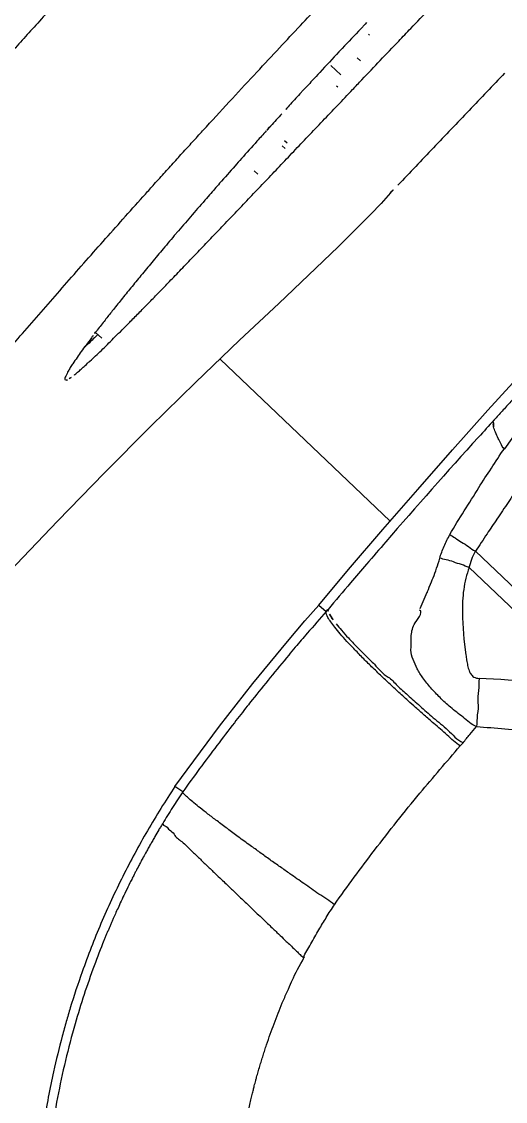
# Model space of a CAD drawing. Header units: millimetres. Extents: x 1145859089 to 1147511753, y -1047484727 to -1047247487.
# Drawn here: x 1147322750.5 to 1147322802.7, y -1047436890.4 to -1047436773.9 of the extents above; entities that cross this region are included whole.
import ezdxf
from ezdxf.xclip import XClip

# ---------------------------------------------------------------- set-up
doc = ezdxf.new("R2010")
doc.units = ezdxf.units.MM
doc.header["$LTSCALE"] = 100
doc.header["$MEASUREMENT"] = 0
doc.header["$XCLIPFRAME"] = 2
doc.layers.get('0').update_dxf_attribs({"linetype": 'CONTINUOUS'})
doc.layers.add('XREF', color=135, linetype='CONTINUOUS')
doc.layers.add('단지배치도$0$W240910', color=135, linetype='CONTINUOUS')

# ---------------------------------------------------------------- blocks, each defined once
blk = doc.blocks.new('단지배치도$0$zw$9902')
at = {"layer": '단지배치도$0$W240910', "linetype": 'ByBlock', "ltscale": 20}
for p, q in [((62515.52, -65404.93), (62515.06, -65405.42)), ((62515.68, -65404.76), (62515.52, -65404.93)), ((62516.02, -65406.11), (62515.91, -65405.99)), ((62513.06, -65407.54), (62512.71, -65407.91)), ((62515.02, -65408.88), (62514.66, -65408.54)), ((62511.84, -65409.37), (62512.92, -65410.4)), ((62510.43, -65410.35), (62510.24, -65410.56)), ((62510.63, -65410.13), (62510.43, -65410.35)), ((62508.89, -65412.02), (62508.49, -65412.45)), ((62509.13, -65411.75), (62508.89, -65412.02)), ((62512.58, -65411.73), (62512.45, -65411.6)), ((62507.34, -65413.71), (62507.22, -65413.84)), ((62506.91, -65418.35), (62506.58, -65418.04)), ((62507.1, -65417.77), (62506.83, -65417.52)), ((62503.95, -65421.1), (62503.57, -65420.74)), ((62498.4, -65423.72), (62498.23, -65423.92)), ((62498.74, -65423.33), (62498.4, -65423.72)), ((62518.26, -65423.12), (62517.26, -65424.27)), ((62517.26, -65424.27), (62516.1, -65425.45)), ((62516.1, -65425.45), (62514.94, -65426.63)), ((62495.13, -65427.51), (62495.11, -65427.53)), ((62514.94, -65426.63), (62513.78, -65427.79)), ((62513.78, -65427.79), (62512.62, -65428.95)), ((62512.62, -65428.95), (62506.22, -65435.06)), ((62506.22, -65435.06), (62501.98, -65439.02)), ((62487.1, -65438.8), (62486.43, -65438.17)), ((62486.68, -65438.4), (62486.55, -65438.52)), ((62501.98, -65439.02), (62497.24, -65443.56)), ((62499.87, -65441.04), (62518.22, -65458.54)), ((62499.87, -65441.04), (62518.22, -65458.54)), ((62528.79, -65446.57), (62532.63, -65442.34)), ((62497.24, -65443.56), (62492.38, -65448.32)), ((62533.98, -65445.91), (62530.56, -65450.73)), ((62524.98, -65450.82), (62528.79, -65446.57)), ((62492.38, -65448.32), (62487.4, -65453.3)), ((62521.21, -65455.11), (62524.98, -65450.82)), ((62487.4, -65453.3), (62482.32, -65458.52)), ((62517.46, -65459.41), (62521.21, -65455.11)), ((62482.32, -65458.52), (62477.14, -65463.95)), ((62513.75, -65463.75), (62517.46, -65459.41)), ((62527.44, -65461.77), (62544.45, -65477.99)), ((62540.35, -65476.48), (62526.77, -65463.53)), ((62510.52, -65467.57), (62513.75, -65463.75)), ((62521.47, -65467.94), (62522.22, -65466.19)), ((62526.05, -65467.15), (62526.03, -65468.97)), ((62509.03, -65469.28), (62510.52, -65467.57)), ((62510.52, -65467.57), (62510.52, -65467.57)), ((62510.52, -65467.57), (62511.33, -65468.26)), ((62511.33, -65468.26), (62511.52, -65468.04)), ((62507.14, -65471.51), (62509.03, -65469.28)), ((62526.03, -65468.97), (62526.2, -65471.26)), ((62505.27, -65473.77), (62507.14, -65471.51)), ((62526.2, -65471.26), (62526.4, -65472.95)), ((62503.42, -65476.04), (62505.27, -65473.77)), ((62501.61, -65478.33), (62503.42, -65476.04)), ((62499.81, -65480.65), (62501.61, -65478.33)), ((62495.01, -65487.15), (62499.81, -65480.65)), ((62525.79, -65482.77), (62526.1, -65482.42)), ((62495.84, -65487.73), (62495.01, -65487.15))]:
    blk.add_line(p, q, dxfattribs=at)
at = {"layer": '단지배치도$0$W240910'}
for radius in [11431.38, 11931.38]:
    blk.add_arc((57394.29, -57699.4), radius, 251.62775, 321.418131, dxfattribs=at)
at = {"layer": '단지배치도$0$W240910', "linetype": 'ByBlock', "ltscale": 20}
for centre, radius, start, end in [((62981.56, -65847.63), 642.78, 136.53148, 136.79068), ((62973.92, -65840.46), 632.31, 136.83644, 137.11182), ((62966.78, -65833.84), 622.57, 137.16541, 137.31466), ((62958.15, -65825.89), 610.84, 137.4026, 137.56232), ((62946.33, -65815.11), 594.84, 137.67614, 137.84709), ((62935.06, -65804.92), 579.65, 137.91771, 138.06478), ((62924.71, -65795.63), 565.74, 138.0644, 138.3191), ((62293.63, -65204.88), 313.19, 315.8266, 316.042), ((62582.07, -65511.3), 120.4, 142.5926, 142.7887), ((62483.26, -65443.19), 0.144, 218.5234, 223.1724), ((62479.9, -65437.39), 6.84, 307.8614, 308.0218), ((63066.37, -65936.79), 726.34, 137.66384, 137.86131), ((63070.31, -65940.34), 731.65, 137.8619, 139.04256), ((63073.03, -65942.72), 735.26, 139.04188, 139.29079), ((63073.17, -65942.84), 735.45, 139.29087, 139.49734), ((63073.84, -65943.41), 736.32, 139.49736, 139.78966), ((62514.34, -65726.12), 251, 84.0521, 86.9192), ((62569.71, -65537.23), 89.91, 163.0571, 164.0213), ((62570.97, -65537.59), 91.22, 164.0214, 165.0566)]:
    blk.add_arc(centre, radius, start, end, dxfattribs=at)
for points, start_tangent, end_tangent in [([(62471.67, -65446.31), (62475.4, -65441.93), (62479.29, -65437.43), (62483.33, -65432.8), (62487.52, -65428.05), (62491.81, -65423.25), (62492.77, -65422.18), (62493.95, -65420.88), (62495.09, -65419.61), (62496.22, -65418.37), (62497.32, -65417.17), (62498.4, -65415.99), (62501.21, -65412.93), (62503.85, -65410.09), (62506.29, -65407.47), (62508.55, -65405.07), (62510.61, -65402.89), (62512.1, -65401.32), (62513.46, -65399.89), (62514.72, -65398.58), (62516.03, -65397.21), (62517.47, -65395.72), (62519.48, -65393.64), (62521.69, -65391.37), (62524.12, -65388.9), (62526.75, -65386.23), (62529.59, -65383.37), (62532.96, -65380.01), (62536.59, -65376.42), (62537.34, -65375.68), (62538.02, -65375.02), (62538.69, -65374.36), (62539.36, -65373.71), (62540.03, -65373.05), (62544.21, -65369), (62548.34, -65365.05), (62552.34, -65361.25), (62556.22, -65357.61), (62559.97, -65354.13)], (0.647001, 0.762489), (0.733913, 0.679244)), ([(62487.14, -65376.62), (62477.79, -65386.44), (62466.34, -65398.51), (62454.92, -65410.59), (62443.66, -65422.54)], (-0.690044, -0.723768), (-0.684606, -0.728914)), ([(62499.5, -65384.15), (62495.56, -65388.27), (62495.12, -65388.74), (62494.68, -65389.2), (62494.24, -65389.67), (62493.8, -65390.13), (62493.22, -65390.75), (62492.57, -65391.44), (62491.69, -65392.37), (62490.84, -65393.28), (62489.84, -65394.35), (62488.7, -65395.58), (62488.01, -65396.31), (62487.65, -65396.7), (62487.29, -65397.09), (62486.92, -65397.49), (62486.55, -65397.89), (62486.18, -65398.29), (62485.8, -65398.69), (62482.77, -65401.99), (62479.6, -65405.45), (62478.88, -65406.25), (62478.15, -65407.06), (62477.41, -65407.87), (62476.62, -65408.74), (62475.59, -65409.89), (62474.6, -65410.99), (62473.66, -65412.04), (62471.74, -65414.19), (62470.05, -65416.08), (62468.6, -65417.72), (62467.38, -65419.11), (62466.69, -65419.89), (62466.11, -65420.56), (62465.62, -65421.12), (62465.01, -65421.81), (62464.21, -65422.73), (62463.2, -65423.89), (62462.21, -65425.03), (62461.08, -65426.34), (62459.92, -65427.69), (62458.94, -65428.82), (62457.43, -65430.59), (62456.1, -65432.15), (62454.94, -65433.51)], (-0.70102, -0.713142), (-0.644611, -0.764511)), ([(62485.83, -65441.28), (62486.44, -65440.7), (62487.06, -65440.11), (62487.71, -65439.48), (62488.39, -65438.8), (62489.11, -65438.09), (62489.86, -65437.34), (62490.22, -65436.97), (62491.22, -65435.96), (62492.25, -65434.91), (62493.32, -65433.81), (62494.42, -65432.67), (62495.03, -65432.04), (62496.33, -65430.69), (62497.67, -65429.3), (62499.04, -65427.87), (62500.43, -65426.41), (62501.86, -65424.92), (62503.31, -65423.39), (62504.79, -65421.84), (62506.29, -65420.26), (62507.82, -65418.65), (62509.38, -65417.02), (62510.96, -65415.36), (62512.56, -65413.68), (62514.18, -65411.98), (62515.19, -65410.91), (62517.17, -65408.83), (62519.17, -65406.74), (62520.46, -65405.38), (62522.48, -65403.27), (62524.48, -65401.17), (62526.46, -65399.1), (62528.41, -65397.05), (62530.34, -65395.03), (62530.74, -65394.61), (62532.56, -65392.72), (62534.33, -65390.86), (62536.06, -65389.05), (62537.73, -65387.29), (62539.36, -65385.58), (62540.93, -65383.92), (62541.04, -65383.8)], (0.733267, 0.679941), (0.687625, 0.726066)), ([(62530.59, -65410.21), (62526.75, -65414.24), (62522.9, -65418.27), (62519.08, -65422.28)], (-0.689814, -0.723986), (-0.690261, -0.72356)), ([(62507.22, -65413.84), (62506.53, -65414.59)], (-0.674565, -0.738215), (-0.673317, -0.739354)), ([(62505.34, -65415.91), (62504.95, -65416.34), (62504.85, -65416.44)], (-0.671108, -0.741359), (-0.670194, -0.742186)), ([(62502.18, -65419.42), (62501.49, -65420.21), (62499.83, -65422.08), (62498.74, -65423.33)], (-0.66497, -0.74687), (-0.657595, -0.753371)), ([(62498.23, -65423.92), (62496.68, -65425.7), (62495.19, -65427.44), (62495.11, -65427.53)], (-0.656419, -0.754397), (-0.648584, -0.761143)), ([(62495.11, -65427.53), (62493.74, -65429.15), (62492.5, -65430.62), (62491.34, -65432.03), (62490.24, -65433.37), (62489.21, -65434.64), (62488.24, -65435.85), (62487.46, -65436.84), (62486.61, -65437.93), (62486.43, -65438.17)], (-0.648584, -0.761143), (-0.607458, -0.794352)), ([(62544.84, -65431.2), (62544.2, -65431.87), (62543.33, -65432.77), (62542.24, -65433.91), (62540.93, -65435.28), (62539.85, -65436.41), (62539, -65437.31), (62538.2, -65438.16), (62537.31, -65439.1), (62536.67, -65439.79), (62536.05, -65440.46), (62535.32, -65441.24), (62534.48, -65442.14), (62533.27, -65443.44), (62532.24, -65444.57), (62531.26, -65445.63), (62530.33, -65446.65), (62529.45, -65447.61)], (-0.695134, -0.71888), (-0.673495, -0.739191)), ([(62486.18, -65438.49), (62485.98, -65438.76), (62485.41, -65439.53), (62484.89, -65440.23), (62484.44, -65440.87), (62483.99, -65441.54), (62483.71, -65441.97), (62483.49, -65442.34), (62483.21, -65442.88), (62483.15, -65443.28)], (-0.604735, -0.796427), (0.723717, -0.690097)), ([(62486.55, -65438.52), (62486.07, -65438.99), (62485.4, -65439.63), (62485.18, -65439.83)], (-0.71503, -0.699094), (-0.727475, -0.686134)), ([(62484.11, -65442.78), (62484.49, -65442.47), (62484.89, -65442.12), (62485.33, -65441.73), (62485.8, -65441.3), (62485.83, -65441.28)], (0.787785, 0.615951), (0.733267, 0.679941)), ([(62483.16, -65443.29), (62483.27, -65443.33)], (0.68469, -0.728834), (0.991941, 0.1267)), ([(62483.27, -65443.33), (62483.6, -65443.15)], (0.991941, 0.1267), (0.814391, 0.580316)), ([(62483.6, -65443.15), (62484.09, -65442.79)], (0.814391, 0.580316), (0.789505, 0.613744)), ([(62536.84, -65448.06), (62535.72, -65449.62), (62534.55, -65451.27), (62533.34, -65453.02), (62532.08, -65454.85), (62530.97, -65456.5), (62529.76, -65458.3), (62528.69, -65459.89), (62527.44, -65461.77)], (-0.582001, -0.813188), (-0.556486, -0.830857)), ([(62529.4, -65448.35), (62529.36, -65447.94), (62529.52, -65447.82)], (-0.206585, 0.978429), (0.943865, 0.330333)), ([(62529.89, -65449.6), (62529.59, -65448.94), (62529.4, -65448.35)], (-0.460087, 0.887874), (-0.212182, 0.97723)), ([(62530.56, -65450.73), (62530.19, -65450.14), (62529.89, -65449.6)], (-0.829022, 0.559216), (-0.453733, 0.891138)), ([(62527.8, -65454.91), (62529.16, -65452.82), (62530.56, -65450.73)], (0.517299, 0.855805), (0.602644, 0.79801)), ([(62524.69, -65459.97), (62526.23, -65457.41), (62527.8, -65454.91)], (0.485055, 0.874484), (0.517299, 0.855805)), ([(62523.58, -65462.53), (62524.05, -65461.23), (62524.69, -65459.97)], (0.289351, 0.957223), (0.478722, 0.877967)), ([(62524.68, -65459.97), (62525.26, -65460.34), (62525.94, -65460.78), (62526.68, -65461.26), (62527.44, -65461.77)], (0.842049, -0.539402), (0.912181, -0.409787)), ([(62522.87, -65464.63), (62523.24, -65463.61), (62523.58, -65462.53)], (0.41133, 0.911487), (0.167723, 0.985834)), ([(62525.08, -65462.93), (62524.29, -65462.7), (62523.58, -65462.53)], (-0.917081, 0.3987), (-0.979134, 0.203214)), ([(62526.77, -65463.53), (62527.04, -65462.63), (62527.44, -65461.77)], (0.327794, 0.944749), (0.378196, 0.925726)), ([(62526.77, -65463.53), (62525.92, -65463.21), (62525.08, -65462.93)], (-0.928844, 0.370471), (-0.917081, 0.3987)), ([(62526.77, -65463.53), (62526.4, -65464.69), (62526.17, -65465.9), (62526.05, -65467.15)], (-0.371344, -0.928495), (-0.053517, -0.998567)), ([(62522.22, -65466.19), (62522.45, -65465.66), (62522.87, -65464.63)], (-0.192044, -0.981386), (0.41133, 0.911487)), ([(62511.33, -65468.26), (62509.29, -65470.61), (62507.99, -65472.13), (62507.28, -65472.98), (62503.34, -65477.81)], (-0.660999, -0.750387), (-0.622243, -0.782824)), ([(62525.79, -65482.77), (62524.39, -65481.59), (62522.94, -65480.34), (62521.91, -65479.44), (62520.98, -65478.62), (62520.17, -65477.9), (62519.59, -65477.37), (62519.03, -65476.86), (62518.49, -65476.36), (62517.98, -65475.88), (62517.48, -65475.42), (62516.36, -65474.34), (62515.38, -65473.38), (62514.89, -65472.87), (62514.42, -65472.39), (62513.98, -65471.93), (62513.57, -65471.49), (62512.85, -65470.68), (62512.26, -65469.97), (62511.82, -65469.39), (62511.51, -65468.9), (62511.33, -65468.26)], (-0.85685, 0.515566), (0.337491, 0.941329)), ([(62511.52, -65468.04), (62511.68, -65468.56)], (-0.322003, -0.946739), (0.492124, -0.870525)), ([(62520.83, -65469.67), (62521.4, -65468.13)], (0.472457, 0.881354), (-0.924897, 0.380217)), ([(62511.68, -65468.56), (62511.96, -65469.01), (62512.39, -65469.59)], (0.480052, -0.87724), (0.620165, -0.784471)), ([(62512.39, -65469.59), (62512.98, -65470.29), (62513.72, -65471.12)], (0.623593, -0.781749), (0.68044, -0.732804)), ([(62520.48, -65472.43), (62520.5, -65471.05), (62520.83, -65469.67)], (0.035696, 0.999363), (0.472457, 0.881354)), ([(62513.72, -65471.12), (62514.61, -65472.05), (62515.63, -65473.07)], (0.68044, -0.732804), (0.711371, -0.702817)), ([(62527.56, -65480.69), (62526.1, -65479.67), (62524.75, -65478.6), (62523.62, -65477.56), (62522.62, -65476.51), (62521.77, -65475.44), (62521.15, -65474.45), (62520.71, -65473.46), (62520.48, -65472.43)], (-0.925785, 0.378051), (0.035696, 0.999363)), ([(62526.4, -65472.95), (62526.49, -65473.5), (62526.6, -65474.09), (62526.76, -65474.67), (62526.93, -65475), (62527.27, -65475.34), (62527.83, -65475.49)], (0.150773, -0.988568), (0.997987, -0.063419)), ([(62515.63, -65473.07), (62516.53, -65473.96), (62518.01, -65475.35)], (0.711371, -0.702817), (0.873058, -0.487617)), ([(62518.01, -65475.35), (62518.99, -65476.25), (62520.13, -65477.29), (62521.44, -65478.45), (62522.89, -65479.72), (62524.46, -65481.05), (62526.1, -65482.42)], (0.873058, -0.487617), (0.908304, -0.418311)), ([(62527.83, -65475.49), (62527.77, -65476.78), (62527.71, -65478.09)], (-0.043948, -0.999034), (0.180392, -0.983595)), ([(62503.34, -65477.81), (62502.8, -65478.49), (62501.42, -65480.26), (62499.53, -65482.73), (62495.84, -65487.73)], (-0.622835, -0.782353), (-0.582569, -0.812781)), ([(62527.71, -65478.09), (62527.64, -65479.4), (62527.56, -65480.69)], (0.180392, -0.983595), (-0.121053, -0.992646)), ([(62526.1, -65482.42), (62526.83, -65481.55), (62527.56, -65480.69)], (0.633249, 0.773948), (0.643903, 0.765107)), ([(62527.56, -65480.69), (62533.68, -65481.2), (62539.8, -65481.86)], (0.998063, -0.062204), (0.992302, -0.123842)), ([(62512.22, -65499.89), (62516.55, -65494.02), (62521.44, -65487.87), (62525.79, -65482.77)], (0.574028, 0.818835), (0.649535, 0.760332)), ([(62495.01, -65487.15), (62492.04, -65491.91), (62489.38, -65496.84), (62487.02, -65501.92), (62484.99, -65507.14), (62483.7, -65511.03)], (-0.555624, -0.831434), (-0.291413, -0.956597)), ([(62495.84, -65487.73), (62495.29, -65488.57), (62494.74, -65489.42), (62493.68, -65491.12)], (-0.555754, -0.831347), (-0.51828, -0.855211)), ([(62497.05, -65488.9), (62496.54, -65488.47), (62496.16, -65488.12), (62495.84, -65487.73)], (-0.779196, 0.62678), (-0.102953, 0.994686)), ([(62512.22, -65499.89), (62510.54, -65498.74), (62508.93, -65497.62), (62507.42, -65496.56), (62506.37, -65495.82), (62505.27, -65495.05), (62504.18, -65494.26), (62503.14, -65493.51), (62501.84, -65492.57), (62500.66, -65491.69), (62499.55, -65490.86), (62498.57, -65490.11), (62497.73, -65489.46), (62497.05, -65488.9)], (-0.795115, 0.606459), (-0.779196, 0.62678)), ([(62493.68, -65491.12), (62493.49, -65491.44), (62493.26, -65491.82), (62492.84, -65492.54), (62492.6, -65492.96), (62492.36, -65493.38), (62492.13, -65493.78), (62491.92, -65494.17), (62491.59, -65494.76), (62491.35, -65495.21), (62491.11, -65495.67), (62490.77, -65496.31), (62490.6, -65496.64), (62490.4, -65497.04), (62490.15, -65497.53), (62489.68, -65498.49), (62489.29, -65499.3), (62488.93, -65500.09), (62488.64, -65500.73), (62488.38, -65501.3), (62488.23, -65501.65), (62488.08, -65502), (62487.93, -65502.35), (62487.78, -65502.7), (62487.63, -65503.05), (62487.49, -65503.4), (62487.34, -65503.76), (62486.29, -65506.47), (62485.2, -65509.59), (62484.23, -65512.75)], (-0.519037, -0.854752), (-0.274649, -0.961545)), ([(62493.68, -65491.12), (62494.04, -65491.46), (62494.41, -65491.82), (62494.91, -65492.29)], (-0.376726, -0.926325), (0.417353, -0.908744)), ([(62494.91, -65492.29), (62495.74, -65493.09), (62496.79, -65494.08)], (0.417353, -0.908744), (0.724378, -0.689403)), ([(62496.79, -65494.08), (62497.64, -65494.89), (62498.48, -65495.7), (62499.32, -65496.5), (62500.02, -65497.17), (62500.52, -65497.64), (62501.04, -65498.14), (62501.36, -65498.45), (62501.75, -65498.81), (62502.21, -65499.26), (62502.71, -65499.73), (62503.45, -65500.44), (62504.04, -65501), (62504.62, -65501.55), (62505.13, -65502.04), (62505.6, -65502.49), (62506.02, -65502.89), (62506.7, -65503.53), (62507.57, -65504.37), (62508.12, -65504.89), (62508.51, -65505.27), (62508.88, -65505.61)], (0.722293, -0.691587), (0.714059, -0.700085)), ([(62510.54, -65502.6), (62511.34, -65501.27), (62512.22, -65499.89)], (0.490792, 0.871277), (0.549806, 0.835292)), ([(62508.88, -65505.61), (62509.66, -65504.13), (62510.54, -65502.6)], (0.328661, 0.944448), (0.521284, 0.853383)), ([(62501.47, -65540.32), (62501.39, -65535.8), (62501.39, -65535.33), (62501.41, -65534.8), (62501.42, -65534.21), (62501.45, -65533.55), (62501.49, -65532.67), (62501.54, -65532.01), (62501.57, -65531.55), (62501.6, -65531.17), (62501.63, -65530.75), (62501.68, -65530.19), (62501.8, -65529.07), (62502.08, -65526.83), (62502.88, -65522.37), (62503.05, -65521.61), (62503.2, -65520.94), (62503.34, -65520.35), (62503.47, -65519.85), (62503.57, -65519.44), (62503.73, -65518.86), (62503.82, -65518.5), (62503.99, -65517.91), (62504.16, -65517.32), (62504.34, -65516.74), (62504.52, -65516.16), (62504.7, -65515.58), (62504.89, -65515), (62505.29, -65513.86), (62505.7, -65512.73), (62506.14, -65511.6), (62506.59, -65510.49), (62507.12, -65509.28), (62507.6, -65508.22), (62508.09, -65507.18), (62508.88, -65505.61)], (-0.032515, 0.999471), (-0.588892, -0.808212)), ([(62484.23, -65512.75), (62483.19, -65516.7), (62482.33, -65520.7), (62481.66, -65524.73), (62481.47, -65526.08), (62481.25, -65528), (62481.08, -65529.78), (62480.96, -65531.22), (62480.89, -65532.33), (62480.87, -65532.73), (62480.84, -65533.39), (62480.82, -65533.97), (62480.79, -65534.64), (62480.77, -65535.39), (62480.75, -65536.24), (62480.75, -65536.9), (62480.74, -65537.67), (62480.75, -65538.58), (62480.76, -65539.51), (62480.78, -65540.17)], (-0.277461, -0.960737), (0.032071, -0.999486)), ([(62482.84, -65514.07), (62481.9, -65517.91), (62480.86, -65523.42), (62480.17, -65528.98), (62479.82, -65534.58), (62479.81, -65540.18)], (-0.257861, -0.966182), (0.031073, -0.999517))]:
    blk.add_spline(points, degree=3, dxfattribs=dict(at, start_tangent=start_tangent, end_tangent=end_tangent))
blk = doc.blocks.new('단지배치도')
blk.add_blockref('단지배치도$0$zw$9902', (141034.19, 142437.16))

msp = doc.modelspace()

# ---------------------------------------------------------------- block references
at = {"layer": 'XREF'}
ref = msp.add_blockref('단지배치도', (1147119237.834579, -1047513806.462535), dxfattribs=at)
XClip(ref).set_block_clipping_path([(72982.4064819524, 34919.7593965302), (360382.4067475507, 255319.7593436702)])

doc.saveas('drawing.dxf')
